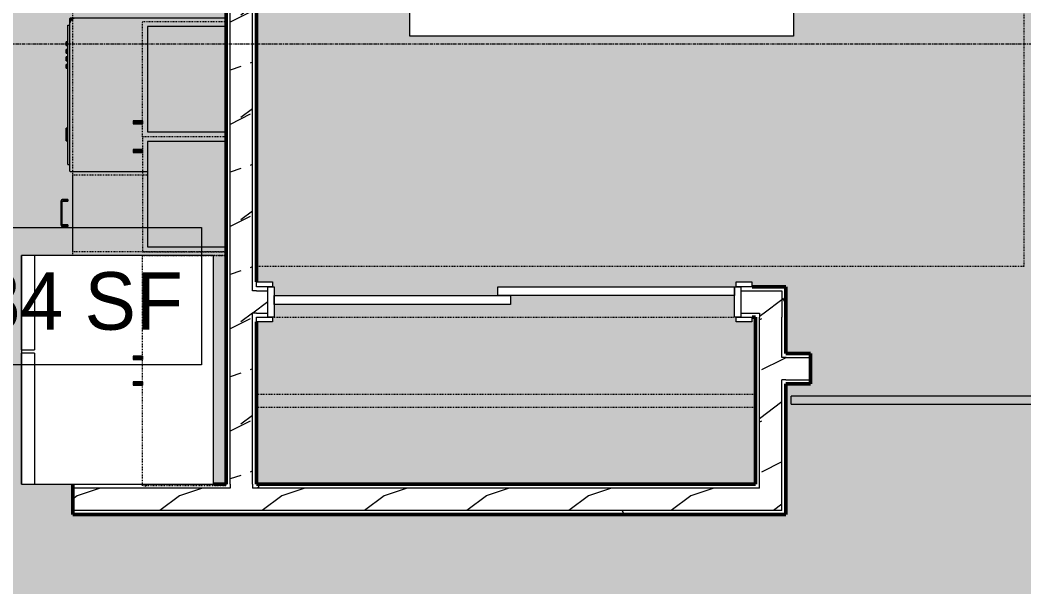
# Model space of a CAD drawing. Header units: inches. Extents: x -4218 to -1814, y 9706 to 12426.
# Drawn here: x -3713.7 to -3556.7, y 10382.3 to 10470.9 of the extents above; entities that cross this region are included whole.
import ezdxf

# ---------------------------------------------------------------- set-up
doc = ezdxf.new("R2010")
doc.units = ezdxf.units.IN
doc.header["$MEASUREMENT"] = 0
doc.linetypes.add('Dash', pattern=[0.25, 0.125, -0.125])
doc.linetypes.add('Grid Line 1_2_', pattern=[0.875, 0.5, -0.125, 0.125, -0.125])
for name, color, linetype, lineweight in [('0-1', 7, 'Continuous', 5), ('0-2', 10, 'Continuous', 13), ('A-AREA-IDEN', 2, 'Continuous', 9), ('A-AREA-PATT-3', 7, 'Continuous', 9), ('A-DOOR-1', 7, 'Continuous', 9), ('A-DOOR-2', 50, 'Continuous', 20), ('A-DOOR-3', 135, 'Continuous', 13), ('A-DOOR-4', 10, 'Continuous', 13), ('A-DOOR-5', 250, 'Continuous', 50), ('A-DOOR-FRAM-1', 50, 'Continuous', 20), ('A-WALL-2', 250, 'Continuous', 50), ('A-WALL-3', 10, 'Continuous', 13), ('A-WALL-PATT-1', 7, 'Continuous', 9), ('A-WALL-PATT-2', 55, 'Continuous', 9), ('I-FURN-1', 7, 'Continuous', 9), ('I-FURN-HDLN-1', 7, 'Dash', 9), ('Q-CASE', 31, 'Continuous', 9), ('Q-CASE-1', 9, 'Continuous', 9), ('Q-CASE-3', 7, 'Continuous', 9), ('Q-CASE-4', 7, 'Dash', 9), ('Q-CASE-HDLN-1', 7, 'Dash', 9), ('Q-CASE-HDLN-2', 31, 'Continuous', 9), ('Q-SPCQ-1', 7, 'Continuous', 9), ('Q-SPCQ-2', 55, 'Continuous', 9), ('S-GRID-1', 1, 'Grid Line 1_2_', 9)]:
    doc.layers.add(name, color=color, linetype=linetype, lineweight=lineweight)
doc.styles.add('Century Gothic', font='ufonts.com_century-gothic.ttf', dxfattribs={"height": 9})
pattern_1 = [(0, (0, 0), (30.72, 7.68), [1.267, -21.773, 1.267, -21.773, -122.88]), (0, (0, 0), (30.72, 7.68), [-46.08, 1.267, -44.813, 1.267, -21.773, -53.76]), (0, (0, 0), (30.72, 7.68), [-115.2, 1.267, -14.093, 1.267, -37.133]), (120, (11.52, 3.84), (-22.011075, 22.7643004), [1.267, -21.773, 1.267, -21.773, -122.88]), (120, (11.52, 3.84), (-22.011075, 22.7643004), [-46.08, 1.267, -44.813, 1.267, -21.773, -53.76]), (120, (11.52, 3.84), (-22.011075, 22.7643004), [-115.2, 1.267, -14.093, 1.267, -37.133]), (240, (15.36, 19.2), (-8.708925, -30.4443004), [1.267, -21.773, 1.267, -21.773, -122.88]), (240, (15.36, 19.2), (-8.708925, -30.4443004), [-46.08, 1.267, -44.813, 1.267, -21.773, -53.76]), (240, (15.36, 19.2), (-8.708925, -30.4443004), [-115.2, 1.267, -14.093, 1.267, -37.133])]
pattern_2 = [(216.87, (6.397, 15.994), (47.9809429, 31.9870857), [7.997, -71.971]), (206.565, (15.994, 11.196), (-15.993714, -15.9941327), [17.881, -17.881]), (198.435, (15.994, 3.199), (-31.9867405, -15.9938803), [10.115, -40.461])]

# ---------------------------------------------------------------- blocks, each defined once
blk = doc.blocks.new('FOLDING_SLIDING CLOSET - 72_ x 80_-1372885-FLOOR PLAN - 2ND FLOOR')
at = {"layer": 'A-DOOR-1'}
for p, q in [((-38.75, 3.25), (-36.25, 3.25)), ((-38.75, 2.5), (-38.75, 3.25)), ((-36.25, 3.25), (-36.25, 2.5)), ((36.25, 3.25), (38.75, 3.25)), ((36.25, 2.5), (36.25, 3.25)), ((38.75, 3.25), (38.75, 2.5)), ((-36.25, 2.5), (-38.75, 2.5)), ((38.75, 2.5), (36.25, 2.5)), ((-38.75, -2.25), (-36.25, -2.25)), ((-38.75, -3), (-38.75, -2.25)), ((-36.25, -3), (-38.75, -3)), ((-36.25, -2.25), (-36.25, -3)), ((36.25, -2.25), (38.75, -2.25)), ((36.25, -3), (36.25, -2.25)), ((38.75, -3), (36.25, -3)), ((38.75, -2.25), (38.75, -3))]:
    blk.add_line(p, q, dxfattribs=at)
at = {"layer": 'A-DOOR-2'}
for p, q in [((-1, 0.5), (36, 0.5)), ((-1, -0.875), (-1, 0.5)), ((36, 0.5), (36, -0.875)), ((-36, -0.875), (1, -0.875)), ((-36, -2.25), (-36, -0.875)), ((36, -0.875), (-1, -0.875)), ((1, -0.875), (1, -2.25)), ((1, -2.25), (-36, -2.25))]:
    blk.add_line(p, q, dxfattribs=at)
at = {"layer": 'A-DOOR-FRAM-1'}
for p, q in [((-37, 2.5), (-36, 2.5)), ((-37, -2.25), (-37, 2.5)), ((-36, 2.5), (-36, -2.25)), ((36, 2.5), (37, 2.5)), ((36, -2.25), (36, 2.5)), ((37, 2.5), (37, -2.25)), ((-36, -2.25), (-37, -2.25)), ((37, -2.25), (36, -2.25))]:
    blk.add_line(p, q, dxfattribs=at)
blk = doc.blocks.new('Interior_barn_door_18732 - Interior_barn_door_18732-2490867-FLOOR PLAN - 2ND FLOOR')
at = {"layer": 'A-DOOR-3'}
for points in [[(-58.5, 5.82), (-58.5, 6), (-60, 6), (-60, 5.67), (-58.5, 5.67)], [(21, 5.55), (21, 5.57), (-60, 5.55), (-60, 4.95), (21, 4.95), (21, 5.49)], [(21, 4.32), (21, 4.95), (-60, 4.95), (-60, 4.32), (17.94, 4.32)], [(-22.23, 5.67), (-22.27, 6), (-23.73, 6), (-23.73, 5.67), (-22.27, 5.67)], [(-26, 4.32), (-52, 4.32), (-52, 4.07), (-26, 4.07)]]:
    blk.add_hatch(color=256, dxfattribs=at).paths.add_polyline_path(points, flags=0)
h = blk.add_hatch(color=256, dxfattribs=at)
h.paths.add_polyline_path([(-21, 4.32), (-26, 4.32), (-26, 4.07), (-21, 4.07)], flags=0)
h.paths.add_polyline_path([(-21, 5.57), (-21, 5.82), (-22.23, 5.82), (-22.27, 5.67), (-23.73, 5.71), (-23.73, 5.82), (-57, 5.82), (-57, 5.57), (-21.94, 5.57)], flags=0)
h.paths.add_polyline_path([(-52, 4.32), (-57, 4.32), (-57, 4.07), (-52, 4.07)], flags=0)
at = {"layer": 'A-DOOR-4'}
for p, q in [((-60, 6), (-58.5, 6)), ((-60, 6), (-60, 5.67)), ((-60, 5.67), (-58.5, 5.67)), ((21, 5.57), (-60, 5.57)), ((-60, 4.95), (-60, 5.57)), ((-60, 4.32), (-60, 4.95)), ((-58.5, 5.67), (-58.5, 6)), ((-23.73, 6), (-22.23, 6)), ((-23.73, 5.67), (-23.73, 6)), ((-23.73, 5.67), (-22.23, 5.67)), ((-22.23, 6), (-22.23, 5.67)), ((21, 5.57), (21, 4.95)), ((21, 4.95), (21, 4.32)), ((-60, 4.32), (21, 4.32)), ((-52, 4.07), (-26, 4.07))]:
    blk.add_line(p, q, dxfattribs=at)
at = {"layer": 'A-DOOR-5'}
for p, q in [((-57, 5.82), (-23.73, 5.82)), ((-57, 5.57), (-57, 5.82)), ((-22.23, 5.82), (-21, 5.82)), ((-21, 5.82), (-21, 5.57)), ((-57, 4.07), (-57, 4.32)), ((-52, 4.07), (-57, 4.07)), ((-52, 4.33), (-52, 4.07)), ((-26, 4.07), (-26, 4.32)), ((-21, 4.07), (-26, 4.07)), ((-21, 4.32), (-21, 4.07))]:
    blk.add_line(p, q, dxfattribs=at)
blk = doc.blocks.new('OD_CW_Closet - OD_CW_Closet-2021435-FLOOR PLAN - 2ND FLOOR')
at = {"layer": 'Q-CASE-HDLN-1'}
for p, q in [((3.49, 2.12), (75.49, 2.12)), ((78.25, 2.12), (78.78, 2.12)), ((78.78, 2.12), (78.78, -24)), ((0.74, -24), (0.74, 1.37)), ((0.74, -9.94), (78.78, -9.94)), ((0.74, -11.94), (78.78, -11.94)), ((78.78, -24), (0.74, -24))]:
    blk.add_line(p, q, dxfattribs=at)
blk = doc.blocks.new('Refrigerator_-_Side-by-Side_6047 - 36_ X 30_-345559-FLOOR PLAN - 2ND FLOOR')
at = {"layer": 'Q-SPCQ-1'}
for p, q in [((17.87, 14.42), (-17.88, 14.42)), ((-17.88, 14.42), (-17.88, -15.58)), ((17.87, -15.58), (17.87, 14.42)), ((-17.88, -13.58), (-3.13, -13.58)), ((-17.88, -13.58), (-17.88, -15.58)), ((-3.13, -15.58), (-3.13, -13.58)), ((-2.63, -13.58), (17.87, -13.58)), ((-2.63, -13.58), (-2.63, -15.58)), ((17.87, -15.58), (17.87, -13.58)), ((-17.88, -15.58), (17.87, -15.58)), ((-3.13, -15.58), (-17.88, -15.58)), ((17.87, -15.58), (-2.63, -15.58))]:
    blk.add_line(p, q, dxfattribs=at)
blk = doc.blocks.new('OD_CW_Countertop - OD_CW_Countertop-2394213-FLOOR PLAN - 2ND FLOOR')
at = {"layer": 'Q-CASE-HDLN-1'}
for p, q in [((0.74, 0), (99.78, 0)), ((0.74, -24), (0.74, -22))]:
    blk.add_line(p, q, dxfattribs=at)
blk = doc.blocks.new('Dishwasher_15404 - 34_ counter-V100-FLOOR PLAN - 2ND FLOOR')
at = {"layer": 'Q-SPCQ-2'}
h = blk.add_hatch(color=256, dxfattribs=at)
h.paths.add_polyline_path([(15.44, 0), (14.69, 0), (14.69, -4.68), (2.44, -4.68), (2.44, 0), (2.38, 0), (2.38, -24), (26.08, -23.96), (26.34, -23.86), (26.56, -23.69), (26.73, -23.46), (26.86, -23.07), (26.87, -22.91), (26.87, -0.15), (26.68, 0), (16.44, 0)], flags=0)
h.paths.add_polyline_path([(16.94, -2.95), (16.94, -3.43), (15.44, -3.43), (15.44, -2.95), (16.44, -2.95)], flags=0)
h.paths.add_polyline_path([(14.69, -6.18), (14.69, -22.68), (2.44, -22.68), (2.44, -6.18), (6.65, -6.18)], flags=0)
h.paths.add_polyline_path([(16.94, -7.43), (16.94, -7.92), (15.44, -7.92), (15.44, -7.43), (16.44, -7.43)], flags=0)
for points in [[(26.87, -1.09), (26.87, -22.91), (27.12, -22.91), (27.12, -1.09)], [(27.12, -4.82), (27.12, -5.81), (27.37, -5.81), (27.37, -4.82)], [(27.12, -5.81), (27.12, -6.79), (27.37, -6.76), (27.37, -5.81)], [(27.12, -16.15), (27.12, -16.74), (27.37, -16.74), (27.37, -16.15)], [(27.12, -17.33), (27.12, -17.92), (27.37, -17.92), (27.37, -17.33)], [(27.12, -18.51), (27.12, -19.1), (27.37, -19.1), (27.37, -18.51)], [(27.12, -19.69), (27.12, -20.28), (27.37, -20.28), (27.37, -19.69)], [(26.87, -22.93), (26.84, -23.21), (26.68, -23.53), (26.56, -23.69), (26.3, -23.87), (26.08, -23.96), (25.8, -24), (26.68, -24), (26.82, -23.94), (26.87, -23.71), (26.87, -23.07)]]:
    blk.add_hatch(color=256, dxfattribs=at).paths.add_polyline_path(points, flags=0)
at = {"layer": 'Q-SPCQ-1'}
for p, q in [((2.44, 0), (2.38, 0)), ((26.68, 0), (14.69, 0)), ((26.87, -22.93), (26.87, -0.2)), ((27.12, -1.09), (26.87, -1.09)), ((27.12, -1.09), (27.12, -22.91)), ((27.37, -4.82), (27.12, -4.82)), ((27.37, -4.82), (27.37, -5.81)), ((27.37, -5.81), (27.37, -6.79)), ((27.12, -6.79), (27.37, -6.79)), ((27.37, -16.15), (27.12, -16.15)), ((27.12, -16.74), (27.37, -16.74)), ((27.37, -16.15), (27.37, -16.74)), ((27.37, -17.33), (27.12, -17.33)), ((27.12, -17.92), (27.37, -17.92)), ((27.37, -18.51), (27.12, -18.51)), ((27.37, -17.33), (27.37, -17.92)), ((27.37, -18.51), (27.37, -19.1)), ((27.12, -19.1), (27.37, -19.1)), ((27.37, -19.69), (27.12, -19.69)), ((27.12, -20.28), (27.37, -20.28)), ((27.37, -19.69), (27.37, -20.28)), ((27.12, -22.91), (26.87, -22.91)), ((26.87, -23.8), (26.87, -22.93)), ((2.38, -24), (25.8, -24)), ((25.8, -24), (26.68, -24))]:
    blk.add_line(p, q, dxfattribs=at)
for centre, radius, start, end in [((26.68, -0.2), 0.197, 360, 90), ((26.68, -0.2), 0.197, 15, 90), ((25.8, -22.93), 1.07, 270, 0), ((26.68, -23.8), 0.197, 270, 0)]:
    blk.add_arc(centre, radius, start, end, dxfattribs=at)
blk = doc.blocks.new('Bed-Standard - Queen 60_ x 79_-V104-FLOOR PLAN - 2ND FLOOR')
at = {"layer": 'I-FURN-1'}
for p, q in [((-19.31, 41.3), (40.69, 41.3)), ((-19.31, -37.48), (-19.31, 41.3)), ((40.69, 41.3), (40.69, -37.48)), ((40.69, -23.7), (-19.31, -17.13)), ((-16.31, -23.7), (37.69, -23.7)), ((-16.31, -35.7), (-16.31, -23.7)), ((37.69, -35.7), (37.69, -23.7)), ((-16.31, -35.7), (37.69, -35.7))]:
    blk.add_line(p, q, dxfattribs=at)
at = {"layer": 'I-FURN-HDLN-1'}
for p, q in [((-55.31, 77.3), (64.69, 77.3)), ((-55.31, -37.48), (-55.31, 77.3))]:
    blk.add_line(p, q, dxfattribs=at)
blk = doc.blocks.new('Drawer_Base_Cabinet_3_drawer_12205 - 12_-V108-FLOOR PLAN - 2ND FLOOR')
at = {"layer": 'Q-CASE'}
for points in [[(-1.14, -24.75), (-1.38, -24.75), (-1.35, -25.5), (-1.14, -25.5)], [(2.86, -25.17), (2.83, -24.75), (2.62, -24.75), (2.65, -25.5), (2.86, -25.5)], [(-1.01, -25.78), (-1.05, -25.69), (-1.32, -25.5), (-1.26, -25.77), (-1.01, -25.81)], [(2.49, -25.63), (2.49, -25.63), (-1.01, -25.66), (-1.01, -25.88), (2.49, -25.84), (2.49, -25.64)], [(2.8, -25.5), (2.71, -25.5), (2.49, -25.81), (2.76, -25.75), (2.78, -25.64)]]:
    blk.add_hatch(color=256, dxfattribs=at).paths.add_polyline_path(points, flags=0)
at = {"layer": 'Q-CASE-HDLN-1'}
for p, q in [((-5.26, -0.06), (-5.26, 0)), ((6.74, -24), (6.74, 0)), ((-5.26, -24), (-5.26, -12.31)), ((6.74, -24), (-5.26, -24))]:
    blk.add_line(p, q, dxfattribs=at)
at = {"layer": 'Q-CASE-HDLN-2'}
for p, q in [((-1.39, -24.75), (-1.39, -25.5)), ((-1.39, -24.75), (-1.38, -24.75)), ((-1.38, -24.75), (-1.39, -24.75)), ((-1.39, -24.75), (-1.39, -25.5)), ((-1.39, -24.75), (-1.38, -24.75)), ((-1.38, -24.75), (-1.39, -24.75)), ((-1.39, -24.75), (-1.39, -25.5)), ((-1.39, -24.75), (-1.14, -24.75)), ((-1.38, -24.75), (-1.39, -24.75)), ((-1.14, -25.5), (-1.14, -24.75)), ((-1.14, -24.75), (-1.14, -24.75)), ((-1.14, -24.75), (-1.14, -24.75)), ((-1.14, -25.5), (-1.14, -24.75)), ((-1.14, -24.75), (-1.14, -24.75)), ((-1.14, -24.75), (-1.14, -24.75)), ((-1.14, -25.5), (-1.14, -24.75)), ((-1.14, -24.75), (-1.14, -24.75)), ((2.61, -24.75), (2.61, -25.5)), ((2.62, -24.75), (2.61, -24.75)), ((2.61, -24.75), (2.62, -24.75)), ((2.61, -24.75), (2.61, -25.5)), ((2.62, -24.75), (2.61, -24.75)), ((2.61, -24.75), (2.62, -24.75)), ((2.61, -24.75), (2.61, -25.5)), ((2.62, -24.75), (2.61, -24.75)), ((2.61, -24.75), (2.86, -24.75)), ((2.86, -25.5), (2.86, -24.75)), ((2.86, -24.75), (2.86, -24.75)), ((2.86, -24.75), (2.86, -24.75)), ((2.86, -25.5), (2.86, -24.75)), ((2.86, -24.75), (2.86, -24.75)), ((2.86, -24.75), (2.86, -24.75)), ((2.86, -25.5), (2.86, -24.75)), ((2.86, -24.75), (2.86, -24.75)), ((2.49, -25.63), (-1.01, -25.63)), ((-1.01, -25.88), (2.49, -25.88))]:
    blk.add_line(p, q, dxfattribs=at)
at = {"layer": 'Q-CASE-HDLN-2', "flags": 128}
for points in [[(-1.39, -25.5), (-1.39, -25.51), (-1.39, -25.53), (-1.38, -25.54), (-1.38, -25.56), (-1.38, -25.57), (-1.38, -25.59), (-1.37, -25.6), (-1.37, -25.62), (-1.36, -25.63), (-1.36, -25.65), (-1.35, -25.66), (-1.34, -25.67), (-1.34, -25.69), (-1.33, -25.7), (-1.32, -25.71), (-1.31, -25.72), (-1.3, -25.74), (-1.29, -25.75), (-1.28, -25.76)], [(-1.39, -25.5), (-1.39, -25.51), (-1.39, -25.53), (-1.38, -25.54), (-1.38, -25.56), (-1.38, -25.57), (-1.38, -25.59), (-1.37, -25.6), (-1.37, -25.62), (-1.36, -25.63), (-1.36, -25.65), (-1.35, -25.66), (-1.34, -25.67), (-1.34, -25.69), (-1.33, -25.7), (-1.32, -25.71), (-1.31, -25.72), (-1.3, -25.74), (-1.29, -25.75), (-1.28, -25.76)], [(-1.39, -25.5), (-1.39, -25.51), (-1.39, -25.53), (-1.38, -25.54), (-1.38, -25.56), (-1.38, -25.57), (-1.38, -25.59), (-1.37, -25.6), (-1.37, -25.62), (-1.36, -25.63), (-1.36, -25.65), (-1.35, -25.66), (-1.34, -25.67), (-1.34, -25.69), (-1.33, -25.7), (-1.32, -25.71), (-1.31, -25.72), (-1.3, -25.74), (-1.29, -25.75), (-1.28, -25.76), (-1.27, -25.77), (-1.26, -25.78), (-1.25, -25.79), (-1.24, -25.8), (-1.23, -25.81), (-1.21, -25.82), (-1.2, -25.82), (-1.19, -25.83), (-1.18, -25.84), (-1.16, -25.84), (-1.15, -25.85), (-1.13, -25.85), (-1.12, -25.86), (-1.11, -25.86), (-1.09, -25.87), (-1.08, -25.87), (-1.06, -25.87), (-1.05, -25.87), (-1.03, -25.87), (-1.02, -25.88), (-1.01, -25.88)], [(-1.26, -25.78), (-1.25, -25.79), (-1.24, -25.8), (-1.23, -25.81), (-1.21, -25.82), (-1.2, -25.82), (-1.19, -25.83), (-1.18, -25.84), (-1.16, -25.84), (-1.15, -25.85), (-1.13, -25.85), (-1.12, -25.86), (-1.11, -25.86), (-1.09, -25.87), (-1.08, -25.87), (-1.06, -25.87), (-1.05, -25.87), (-1.03, -25.87), (-1.02, -25.88), (-1.01, -25.88)], [(-1.26, -25.78), (-1.25, -25.79), (-1.24, -25.8), (-1.23, -25.81), (-1.21, -25.82), (-1.2, -25.82), (-1.19, -25.83), (-1.18, -25.84), (-1.16, -25.84), (-1.15, -25.85), (-1.13, -25.85), (-1.12, -25.86), (-1.11, -25.86), (-1.09, -25.87), (-1.08, -25.87), (-1.06, -25.87), (-1.05, -25.87), (-1.03, -25.87), (-1.02, -25.88), (-1.01, -25.88)], [(-1.01, -25.63), (-1.02, -25.63), (-1.02, -25.62), (-1.03, -25.62), (-1.03, -25.62), (-1.04, -25.62), (-1.04, -25.62), (-1.05, -25.62), (-1.05, -25.62), (-1.06, -25.62), (-1.06, -25.62), (-1.07, -25.61), (-1.07, -25.61), (-1.07, -25.61), (-1.08, -25.61), (-1.08, -25.6), (-1.09, -25.6), (-1.09, -25.6), (-1.09, -25.59), (-1.1, -25.59), (-1.1, -25.59), (-1.11, -25.58), (-1.11, -25.58), (-1.11, -25.58), (-1.11, -25.57), (-1.12, -25.57), (-1.12, -25.56), (-1.12, -25.56), (-1.12, -25.55), (-1.13, -25.55), (-1.13, -25.55), (-1.13, -25.54), (-1.13, -25.54), (-1.13, -25.53), (-1.13, -25.53), (-1.14, -25.52), (-1.14, -25.52), (-1.14, -25.51), (-1.14, -25.51), (-1.14, -25.5), (-1.14, -25.5)], [(-1.01, -25.63), (-1.02, -25.63), (-1.02, -25.62), (-1.03, -25.62), (-1.03, -25.62), (-1.04, -25.62), (-1.04, -25.62), (-1.05, -25.62), (-1.05, -25.62), (-1.06, -25.62), (-1.06, -25.62), (-1.07, -25.61), (-1.07, -25.61), (-1.07, -25.61), (-1.08, -25.61), (-1.08, -25.6), (-1.09, -25.6), (-1.09, -25.6), (-1.09, -25.59), (-1.1, -25.59), (-1.1, -25.59), (-1.11, -25.58), (-1.11, -25.58), (-1.11, -25.58), (-1.11, -25.57), (-1.12, -25.57), (-1.12, -25.56), (-1.12, -25.56), (-1.12, -25.55), (-1.13, -25.55), (-1.13, -25.55), (-1.13, -25.54), (-1.13, -25.54), (-1.13, -25.53), (-1.13, -25.53), (-1.14, -25.52), (-1.14, -25.52), (-1.14, -25.51), (-1.14, -25.51), (-1.14, -25.5), (-1.14, -25.5)], [(-1.01, -25.63), (-1.02, -25.63), (-1.02, -25.62), (-1.03, -25.62), (-1.03, -25.62), (-1.04, -25.62), (-1.04, -25.62), (-1.05, -25.62), (-1.05, -25.62), (-1.06, -25.62), (-1.06, -25.62), (-1.07, -25.61), (-1.07, -25.61), (-1.07, -25.61), (-1.08, -25.61), (-1.08, -25.6), (-1.09, -25.6), (-1.09, -25.6), (-1.09, -25.59), (-1.1, -25.59), (-1.1, -25.59), (-1.11, -25.58), (-1.11, -25.58), (-1.11, -25.58), (-1.11, -25.57), (-1.12, -25.57), (-1.12, -25.56), (-1.12, -25.56), (-1.12, -25.55), (-1.13, -25.55), (-1.13, -25.55), (-1.13, -25.54), (-1.13, -25.54), (-1.13, -25.53), (-1.13, -25.53), (-1.14, -25.52), (-1.14, -25.52), (-1.14, -25.51), (-1.14, -25.51), (-1.14, -25.5), (-1.14, -25.5)], [(2.61, -25.5), (2.61, -25.5), (2.61, -25.51), (2.61, -25.51), (2.61, -25.52), (2.61, -25.52), (2.61, -25.53), (2.61, -25.53), (2.61, -25.54), (2.6, -25.54), (2.6, -25.55), (2.6, -25.55), (2.6, -25.56), (2.6, -25.56), (2.59, -25.57), (2.59, -25.57), (2.59, -25.57), (2.58, -25.58), (2.58, -25.58), (2.58, -25.59), (2.57, -25.59), (2.57, -25.59), (2.57, -25.6), (2.56, -25.6), (2.56, -25.6), (2.56, -25.61), (2.55, -25.61), (2.55, -25.61), (2.54, -25.61), (2.54, -25.61), (2.53, -25.62), (2.53, -25.62), (2.52, -25.62), (2.52, -25.62), (2.51, -25.62), (2.51, -25.62), (2.5, -25.62), (2.5, -25.62), (2.49, -25.63), (2.49, -25.63)], [(2.61, -25.5), (2.61, -25.5), (2.61, -25.51), (2.61, -25.51), (2.61, -25.52), (2.61, -25.52), (2.61, -25.53), (2.61, -25.53), (2.61, -25.54), (2.6, -25.54), (2.6, -25.55), (2.6, -25.55), (2.6, -25.56), (2.6, -25.56), (2.59, -25.57), (2.59, -25.57), (2.59, -25.57), (2.58, -25.58), (2.58, -25.58), (2.58, -25.59), (2.57, -25.59), (2.57, -25.59), (2.57, -25.6), (2.56, -25.6), (2.56, -25.6), (2.56, -25.61), (2.55, -25.61), (2.55, -25.61), (2.54, -25.61), (2.54, -25.61), (2.53, -25.62), (2.53, -25.62), (2.52, -25.62), (2.52, -25.62), (2.51, -25.62), (2.51, -25.62), (2.5, -25.62), (2.5, -25.62), (2.49, -25.63), (2.49, -25.63)], [(2.49, -25.88), (2.5, -25.87), (2.52, -25.87), (2.53, -25.87), (2.55, -25.87), (2.56, -25.87), (2.58, -25.86), (2.59, -25.86), (2.61, -25.86), (2.62, -25.85), (2.63, -25.85), (2.65, -25.84), (2.66, -25.83), (2.67, -25.83), (2.69, -25.82), (2.7, -25.81), (2.71, -25.8), (2.72, -25.79), (2.73, -25.78), (2.75, -25.77), (2.76, -25.76), (2.77, -25.75), (2.78, -25.74), (2.79, -25.73), (2.79, -25.72), (2.8, -25.7), (2.81, -25.69), (2.82, -25.68), (2.83, -25.66), (2.83, -25.65), (2.84, -25.64), (2.84, -25.62), (2.85, -25.61), (2.85, -25.59), (2.85, -25.58), (2.86, -25.56), (2.86, -25.55), (2.86, -25.53), (2.86, -25.52), (2.86, -25.5), (2.86, -25.5)], [(2.61, -25.5), (2.61, -25.5), (2.61, -25.51), (2.61, -25.51), (2.61, -25.52), (2.61, -25.52), (2.61, -25.53), (2.61, -25.53), (2.61, -25.54), (2.6, -25.54), (2.6, -25.55), (2.6, -25.55), (2.6, -25.56), (2.6, -25.56), (2.59, -25.57), (2.59, -25.57), (2.59, -25.57), (2.58, -25.58), (2.58, -25.58), (2.58, -25.59), (2.57, -25.59), (2.57, -25.59), (2.57, -25.6), (2.56, -25.6), (2.56, -25.6), (2.56, -25.61), (2.55, -25.61), (2.55, -25.61), (2.54, -25.61), (2.54, -25.61), (2.53, -25.62), (2.53, -25.62), (2.52, -25.62), (2.52, -25.62), (2.51, -25.62), (2.51, -25.62), (2.5, -25.62), (2.5, -25.62), (2.49, -25.63), (2.49, -25.63), (2.49, -25.63)], [(2.49, -25.88), (2.5, -25.87), (2.52, -25.87), (2.53, -25.87), (2.55, -25.87), (2.56, -25.87), (2.58, -25.86), (2.59, -25.86), (2.61, -25.86), (2.62, -25.85), (2.63, -25.85), (2.65, -25.84), (2.66, -25.83), (2.67, -25.83), (2.69, -25.82), (2.7, -25.81), (2.71, -25.8), (2.72, -25.79), (2.73, -25.78), (2.75, -25.77)], [(2.49, -25.88), (2.5, -25.87), (2.52, -25.87), (2.53, -25.87), (2.55, -25.87), (2.56, -25.87), (2.58, -25.86), (2.59, -25.86), (2.61, -25.86), (2.62, -25.85), (2.63, -25.85), (2.65, -25.84), (2.66, -25.83), (2.67, -25.83), (2.69, -25.82), (2.7, -25.81), (2.71, -25.8), (2.72, -25.79), (2.73, -25.78), (2.75, -25.77)], [(2.77, -25.75), (2.78, -25.74), (2.79, -25.73), (2.79, -25.72), (2.8, -25.7), (2.81, -25.69), (2.82, -25.68), (2.83, -25.66), (2.83, -25.65), (2.84, -25.64), (2.84, -25.62), (2.85, -25.61), (2.85, -25.59), (2.85, -25.58), (2.86, -25.56), (2.86, -25.55), (2.86, -25.53), (2.86, -25.52), (2.86, -25.5), (2.86, -25.5)], [(2.77, -25.75), (2.78, -25.74), (2.79, -25.73), (2.79, -25.72), (2.8, -25.7), (2.81, -25.69), (2.82, -25.68), (2.83, -25.66), (2.83, -25.65), (2.84, -25.64), (2.84, -25.62), (2.85, -25.61), (2.85, -25.59), (2.85, -25.58), (2.86, -25.56), (2.86, -25.55), (2.86, -25.53), (2.86, -25.52), (2.86, -25.5), (2.86, -25.5)]]:
    blk.add_lwpolyline(points, dxfattribs=at)
blk = doc.blocks.new('300 Series Wall Hung Cabinet_301 - 18_-2356589-FLOOR PLAN - 2ND FLOOR')
at = {"layer": 'Q-CASE-1'}
for points in [[(8.25, -12.44), (8.25, -0.19), (-8.25, -0.19), (-8.25, -12.44), (5.25, -12.44)], [(-6.51, -13.19), (-7, -13.19), (-7, -14.69), (-6.51, -14.69)]]:
    blk.add_hatch(color=256, dxfattribs=at).paths.add_polyline_path(points, flags=0)
at = {"layer": 'Q-CASE-3'}
for p, q in [((8.25, -0.19), (-8.25, -0.19)), ((-8.25, -0.19), (-8.25, -12.44)), ((8.25, -12.44), (8.25, -0.19)), ((-8.25, -12.44), (8.25, -12.44)), ((-7, -13.19), (-6.51, -13.19)), ((-7, -13.19), (-7, -14.69)), ((-6.51, -14.69), (-6.51, -13.19)), ((-7, -14.69), (-6.51, -14.69))]:
    blk.add_line(p, q, dxfattribs=at)
at = {"layer": 'Q-CASE-4'}
for p, q in [((9, -0.19), (-9, -0.19)), ((-9, -0.19), (-9, -13.19)), ((9, -13.19), (9, -0.19)), ((-9, -13.19), (9, -13.19))]:
    blk.add_line(p, q, dxfattribs=at)
blk = doc.blocks.new('300 Series Wall Hung Cabinet_301 - 18_-2356570-FLOOR PLAN - 2ND FLOOR')
at = {"layer": 'Q-CASE-1'}
for points in [[(-7, 13.19), (-6.51, 13.19), (-6.51, 14.69), (-7, 14.69)], [(-8.25, 12.44), (-8.25, 0.19), (8.25, 0.19), (8.25, 12.44), (-4.25, 12.44)]]:
    blk.add_hatch(color=256, dxfattribs=at).paths.add_polyline_path(points, flags=0)
at = {"layer": 'Q-CASE-3'}
for p, q in [((-6.51, 14.69), (-7, 14.69)), ((-7, 14.69), (-7, 13.19)), ((-6.51, 13.19), (-6.51, 14.69)), ((-6.51, 13.19), (-7, 13.19)), ((8.25, 12.44), (-8.25, 12.44)), ((-8.25, 12.44), (-8.25, 0.19)), ((8.25, 0.19), (8.25, 12.44)), ((-8.25, 0.19), (8.25, 0.19))]:
    blk.add_line(p, q, dxfattribs=at)
at = {"layer": 'Q-CASE-4'}
for p, q in [((-9, 0.19), (-9, 13.19)), ((-9, 13.19), (9, 13.19)), ((9, 13.19), (9, 0.19)), ((9, 0.19), (-9, 0.19))]:
    blk.add_line(p, q, dxfattribs=at)
blk = doc.blocks.new('300 Series Wall Hung Cabinet_302 - 18_ x 36_-2359323-FLOOR PLAN - 2ND FLOOR')
at = {"layer": 'Q-CASE-1'}
for points in [[(-1.76, 13.19), (-1.76, 14.69), (-2.25, 14.69), (-2.25, 13.19)], [(2.24, 13.19), (2.24, 14.69), (1.75, 14.69), (1.75, 13.19)]]:
    blk.add_hatch(color=256, dxfattribs=at).paths.add_polyline_path(points, flags=0)
at = {"layer": 'Q-CASE-3'}
for p, q in [((-1.76, 14.69), (-2.25, 14.69)), ((-2.25, 14.69), (-2.25, 13.19)), ((-1.76, 13.19), (-1.76, 14.69)), ((2.24, 14.69), (1.75, 14.69)), ((1.75, 14.69), (1.75, 13.19)), ((2.24, 13.19), (2.24, 14.69)), ((-1.76, 13.19), (-2.25, 13.19)), ((2.24, 13.19), (1.75, 13.19))]:
    blk.add_line(p, q, dxfattribs=at)
at = {"layer": 'Q-CASE-4'}
for p, q in [((-18, 0.19), (-18, 13.19)), ((-18, 13.19), (18, 13.19)), ((18, 13.19), (18, 0.19)), ((18, 0.19), (-18, 0.19))]:
    blk.add_line(p, q, dxfattribs=at)
blk = doc.blocks.new('CTR - 1st Phase - Unit Layouts_rvt-1-FLOOR PLAN - 2ND FLOOR')
at = {"layer": 'A-WALL-PATT-1'}
h = blk.add_hatch(dxfattribs=at)
h.set_pattern_fill('FP_1', color=256, style=0, pattern_type=2)
h.set_pattern_definition(pattern_1)
h.paths.add_polyline_path([(-3680.87, 10398.34), (-3680.87, 10547.19), (-3681.49, 10547.19), (-3681.49, 10398.34)], flags=0)
h = blk.add_hatch(dxfattribs=at)
h.set_pattern_fill('FP_1', color=256, style=0, pattern_type=2)
h.set_pattern_definition(pattern_1)
h.paths.add_polyline_path([(-3676.74, 10398.34), (-3676.74, 10425.09), (-3677.37, 10425.09), (-3677.37, 10398.34)], flags=0)
h.paths.add_polyline_path([(-3676.74, 10428.59), (-3676.74, 10547.19), (-3677.37, 10547.19), (-3677.37, 10428.59), (-3676.91, 10428.59)], flags=0)
h = blk.add_hatch(dxfattribs=at)
h.set_pattern_fill('FP_1', color=256, style=0, pattern_type=2)
h.set_pattern_definition(pattern_1)
h.paths.add_polyline_path([(-3593.94, 10393.59), (-3593.94, 10414.66), (-3594.57, 10414.66), (-3594.57, 10393.59)], flags=0)
h.paths.add_polyline_path([(-3594.57, 10418.16), (-3593.94, 10418.16), (-3593.94, 10428.59), (-3594.57, 10428.59), (-3594.57, 10420.05)], flags=0)
h = blk.add_hatch(dxfattribs=at)
h.set_pattern_fill('FP_1', color=256, style=0, pattern_type=2)
h.set_pattern_definition(pattern_1)
h.paths.add_polyline_path([(-3503.67, 10414.04), (-3503.67, 10414.66), (-3554.1, 10414.66), (-3554.1, 10414.04), (-3504.67, 10414.04)], flags=0)
h.paths.add_polyline_path([(-3593.1, 10414.04), (-3590.1, 10414.04), (-3590.1, 10414.66), (-3593.94, 10414.66), (-3593.94, 10414.04)], flags=0)
h = blk.add_hatch(dxfattribs=at)
h.set_pattern_fill('FP_1', color=256, style=0, pattern_type=2)
h.set_pattern_definition(pattern_1)
h.paths.add_polyline_path([(-3598.69, 10397.71), (-3598.69, 10398.34), (-3677.37, 10398.34), (-3677.37, 10397.71), (-3599.23, 10397.71)], flags=0)
h.paths.add_polyline_path([(-3705.49, 10397.71), (-3680.87, 10397.71), (-3680.87, 10398.34), (-3705.49, 10398.34)], flags=0)
h = blk.add_hatch(dxfattribs=at)
h.set_pattern_fill('FP_1', color=256, style=0, pattern_type=2)
h.set_pattern_definition(pattern_1)
h.paths.add_polyline_path([(-3594.57, 10393.59), (-3594.57, 10394.21), (-3705.49, 10394.21), (-3705.49, 10393.59), (-3594.59, 10393.59)], flags=0)
at = {"layer": 'A-WALL-PATT-2'}
h = blk.add_hatch(dxfattribs=at)
h.set_pattern_fill('FP_2', color=256, style=0, pattern_type=2)
h.set_pattern_definition(pattern_2)
h.paths.add_polyline_path([(-3677.37, 10397.71), (-3677.37, 10548.04), (-3680.87, 10548.04), (-3680.87, 10397.71), (-3677.38, 10397.71)], flags=0)
h = blk.add_hatch(dxfattribs=at)
h.set_pattern_fill('FP_2', color=256, style=0, pattern_type=2)
h.set_pattern_definition(pattern_2)
h.paths.add_polyline_path([(-3599.23, 10425.09), (-3594.57, 10425.09), (-3594.57, 10428.59), (-3600.99, 10428.59), (-3600.99, 10425.09)], flags=0)
h.paths.add_polyline_path([(-3674.99, 10425.09), (-3674.99, 10428.59), (-3677.37, 10428.59), (-3677.37, 10425.09), (-3676.73, 10425.09)], flags=0)
h = blk.add_hatch(dxfattribs=at)
h.set_pattern_fill('FP_2', color=256, style=0, pattern_type=2)
h.set_pattern_definition(pattern_2)
h.paths.add_polyline_path([(-3594.57, 10394.21), (-3594.57, 10425.09), (-3598.07, 10425.09), (-3598.07, 10394.21)], flags=0)
h = blk.add_hatch(dxfattribs=at)
h.set_pattern_fill('FP_2', color=256, style=0, pattern_type=2)
h.set_pattern_definition(pattern_2)
h.paths.add_polyline_path([(-3503.67, 10414.66), (-3503.67, 10418.16), (-3554.1, 10418.16), (-3554.1, 10414.66), (-3506.37, 10414.66)], flags=0)
h.paths.add_polyline_path([(-3594.57, 10414.66), (-3590.1, 10414.66), (-3590.1, 10418.16), (-3594.57, 10418.16), (-3594.57, 10418.06)], flags=0)
h = blk.add_hatch(dxfattribs=at)
h.set_pattern_fill('FP_2', color=256, style=0, pattern_type=2)
h.set_pattern_definition(pattern_2)
h.paths.add_polyline_path([(-3599.23, 10394.21), (-3598.07, 10394.21), (-3598.07, 10397.71), (-3705.49, 10397.71), (-3705.49, 10394.21), (-3636.4, 10394.21)], flags=0)
at = {"layer": 'A-WALL-2'}
for p, q in [((-3681.49, 10548.04), (-3681.49, 10398.34)), ((-3676.74, 10429.96), (-3676.74, 10548.04)), ((-3593.94, 10429.21), (-3599.23, 10429.21)), ((-3593.94, 10428.59), (-3593.94, 10429.21)), ((-3593.94, 10424.46), (-3593.94, 10428.59)), ((-3599.23, 10424.46), (-3598.69, 10424.46)), ((-3598.69, 10424.46), (-3598.69, 10398.34)), ((-3593.94, 10418.79), (-3593.94, 10424.46)), ((-3676.74, 10398.34), (-3676.74, 10423.71)), ((-3590.1, 10418.79), (-3593.94, 10418.79)), ((-3590.1, 10414.04), (-3590.1, 10418.79)), ((-3593.94, 10414.04), (-3590.1, 10414.04)), ((-3593.94, 10393.59), (-3593.94, 10414.04)), ((-3705.49, 10398.34), (-3705.49, 10393.59)), ((-3681.49, 10398.34), (-3683.49, 10398.34)), ((-3598.69, 10398.34), (-3676.74, 10398.34)), ((-3705.49, 10393.59), (-3598.69, 10393.59)), ((-3598.69, 10393.59), (-3594.57, 10393.59)), ((-3594.57, 10393.59), (-3593.94, 10393.59))]:
    blk.add_line(p, q, dxfattribs=at)
at = {"layer": 'A-WALL-3'}
for p, q in [((-3680.87, 10398.34), (-3680.87, 10548.04)), ((-3677.37, 10428.59), (-3677.37, 10548.04)), ((-3676.74, 10428.59), (-3677.37, 10428.59)), ((-3676.74, 10428.59), (-3674.99, 10428.59)), ((-3600.99, 10428.59), (-3594.57, 10428.59)), ((-3594.57, 10428.59), (-3594.57, 10425.09)), ((-3676.74, 10425.09), (-3677.37, 10425.09)), ((-3677.37, 10398.34), (-3677.37, 10425.09)), ((-3676.74, 10425.09), (-3674.99, 10425.09)), ((-3600.99, 10425.09), (-3598.07, 10425.09)), ((-3598.07, 10425.09), (-3598.07, 10424.46)), ((-3598.07, 10397.71), (-3598.07, 10424.46)), ((-3594.57, 10425.09), (-3594.57, 10424.46)), ((-3594.57, 10418.16), (-3594.57, 10424.46)), ((-3593.94, 10418.16), (-3594.57, 10418.16)), ((-3593.94, 10418.16), (-3590.1, 10418.16)), ((-3593.94, 10414.66), (-3594.57, 10414.66)), ((-3594.57, 10394.21), (-3594.57, 10414.66)), ((-3593.94, 10414.66), (-3590.1, 10414.66)), ((-3680.87, 10397.71), (-3705.49, 10397.71)), ((-3680.87, 10398.34), (-3680.87, 10397.71)), ((-3677.37, 10398.34), (-3677.37, 10397.71)), ((-3598.69, 10397.71), (-3677.37, 10397.71)), ((-3598.07, 10397.71), (-3598.69, 10397.71)), ((-3598.69, 10394.21), (-3705.49, 10394.21)), ((-3598.07, 10394.21), (-3598.69, 10394.21)), ((-3594.57, 10394.21), (-3598.07, 10394.21))]:
    blk.add_line(p, q, dxfattribs=at)
at = {"layer": '0-2'}
for name, p, rotation in [('Bed-Standard - Queen 60_ x 79_-V104-FLOOR PLAN - 2ND FLOOR', (-3612.05, 10509.71), 180), ('OD_CW_Countertop - OD_CW_Countertop-2394213-FLOOR PLAN - 2ND FLOOR', (-3705.49, 10433.35), 89.99999999998896), ('Dishwasher_15404 - 34_ counter-V100-FLOOR PLAN - 2ND FLOOR', (-3679.12, 10447.25), 180), ('300 Series Wall Hung Cabinet_301 - 18_-2356570-FLOOR PLAN - 2ND FLOOR', (-3681.37, 10461.69), 90), ('300 Series Wall Hung Cabinet_301 - 18_-2356589-FLOOR PLAN - 2ND FLOOR', (-3681.37, 10443.69), 270), ('Drawer_Base_Cabinet_3_drawer_12205 - 12_-V108-FLOOR PLAN - 2ND FLOOR', (-3681.49, 10441.49), 269.9999999999887), ('Refrigerator_-_Side-by-Side_6047 - 36_ X 30_-345559-FLOOR PLAN - 2ND FLOOR', (-3697.91, 10416.21), 269.9999999999871), ('300 Series Wall Hung Cabinet_302 - 18_ x 36_-2359323-FLOOR PLAN - 2ND FLOOR', (-3681.37, 10416.09), 90), ('FOLDING_SLIDING CLOSET - 72_ x 80_-1372885-FLOOR PLAN - 2ND FLOOR', (-3637.99, 10426.96), 180), ('Interior_barn_door_18732 - Interior_barn_door_18732-2490867-FLOOR PLAN - 2ND FLOOR', (-3572.1, 10416.41), 180)]:
    blk.add_blockref(name, p, dxfattribs=dict(at, rotation=rotation))
blk.add_blockref('OD_CW_Closet - OD_CW_Closet-2021435-FLOOR PLAN - 2ND FLOOR', (-3677.48, 10422.34), dxfattribs=at)
blk = doc.blocks.new('CTR - 1st Phase - Shell_rvt-1-FLOOR PLAN - 2ND FLOOR')
at = {"layer": 'S-GRID-1'}
blk.add_line((-1814.21, 10467.19), (-4168.71, 10467.19), dxfattribs=at)

msp = doc.modelspace()

# ---------------------------------------------------------------- hatches: boundary and pattern name
at = {"layer": 'A-AREA-PATT-3'}
h = msp.add_hatch(color=256, dxfattribs=at)
h.paths.add_polyline_path([(-3505.92374, 10356.0894), (-3541.92374, 10356.0894), (-3541.92374, 10357.8394), (-3505.92374, 10357.8394), (-3505.92374, 10356.7144)], flags=0)
h.paths.add_polyline_path([(-3829.53624, 10352.5894), (-3824.34725, 10352.5894), (-3824.34725, 10358.56195), (-3819.59725, 10358.56195), (-3819.59725, 10352.5894), (-3813.10752, 10352.5894), (-3813.10752, 10367.7144), (-3795.10752, 10367.7144), (-3795.10752, 10363.7144), (-3759.10752, 10363.7144), (-3759.10752, 10367.7144), (-3741.10752, 10367.7144), (-3741.10752, 10352.5894), (-3505.92374, 10352.5894), (-3505.92374, 10356.0894), (-3503.98624, 10356.0894), (-3503.98624, 10356.7144), (-3501.92374, 10356.7144), (-3501.92374, 10391.4644), (-3503.98624, 10391.4644), (-3503.98624, 10392.0894), (-3505.92374, 10392.0894), (-3505.93842, 10414.0394), (-3554.09874, 10414.0394), (-3554.09874, 10418.7894), (-3551.98463, 10418.7894), (-3551.98463, 10423.37044), (-3547.23463, 10423.37044), (-3547.23463, 10418.7894), (-3487.92374, 10418.7894), (-3487.92374, 10436.7661), (-3488.09874, 10436.63181), (-3488.70169, 10436.38206), (-3489.34874, 10436.29688), (-3500.8507, 10436.29688), (-3501.71021, 10436.41003), (-3502.51114, 10436.74179), (-3503.19891, 10437.26954), (-3503.72666, 10437.95731), (-3504.0635, 10438.79688), (-3504.17157, 10439.61775), (-3504.17157, 10452.48192), (-3504.01332, 10453.48192), (-3503.70266, 10454.23192), (-3503.14645, 10454.95679), (-3502.42157, 10455.513), (-3501.57744, 10455.86266), (-3500.67157, 10455.98192), (-3489.34874, 10455.98192), (-3488.70169, 10455.89673), (-3488.09874, 10455.64698), (-3487.92374, 10455.5127), (-3487.92374, 10479.74208), (-3491.69996, 10479.74208), (-3492.66438, 10479.86905), (-3493.56307, 10480.2413), (-3494.33479, 10480.83347), (-3494.92696, 10481.60519), (-3495.29921, 10482.50389), (-3495.42618, 10483.4683), (-3495.42618, 10484.85664), (-3498.44996, 10484.50892), (-3499.44996, 10483.31717), (-3500.44996, 10482.75041), (-3501.44996, 10482.48246), (-3502.45376, 10482.30546), (-3503.44996, 10482.2183), (-3505.44235, 10482.39262), (-3507.44996, 10482.93055), (-3509.44996, 10483.65849), (-3511.44996, 10484.59111), (-3513.44996, 10485.97854), (-3514.44996, 10486.97854), (-3514.94996, 10487.84457), (-3515.44996, 10489.2183), (-3515.44996, 10490.2183), (-3514.94996, 10491.59204), (-3514.44996, 10492.45807), (-3513.44996, 10493.45807), (-3511.44996, 10494.8455), (-3509.44996, 10495.77811), (-3507.44996, 10496.50606), (-3505.44235, 10497.04399), (-3503.44996, 10497.2183), (-3501.95948, 10497.04399), (-3501.44996, 10496.95415), (-3500.44996, 10496.6862), (-3499.44996, 10496.11944), (-3498.44996, 10494.92768), (-3495.42618, 10494.57997), (-3495.42618, 10495.9683), (-3495.29921, 10496.93272), (-3494.92696, 10497.83141), (-3494.33479, 10498.60314), (-3493.56307, 10499.19531), (-3492.66438, 10499.56756), (-3491.69996, 10499.69453), (-3487.92374, 10499.69453), (-3487.92374, 10507.99147), (-3509.48463, 10507.99147), (-3509.48463, 10507.74147), (-3510.7186, 10507.74147), (-3510.7186, 10507.5644), (-3512.2186, 10507.5644), (-3512.2186, 10507.74147), (-3527.48463, 10507.74147), (-3527.48463, 10507.99147), (-3530.48463, 10508.01277), (-3530.48463, 10509.24147), (-3527.48463, 10509.24147), (-3527.48463, 10509.49147), (-3509.48463, 10509.49147), (-3509.48463, 10509.24147), (-3487.92374, 10509.24147), (-3487.92374, 10511.1894), (-3488.48463, 10511.1894), (-3488.47691, 10515.9394), (-3487.92374, 10515.9394), (-3487.92374, 10547.1894), (-3506.48463, 10547.1894), (-3506.48463, 10511.1894), (-3511.23463, 10511.1894), (-3511.23463, 10547.1894), (-3547.23463, 10547.1894), (-3547.23463, 10459.37044), (-3551.98463, 10459.37044), (-3551.98463, 10547.1894), (-3571.80924, 10547.1894), (-3571.80924, 10529.4144), (-3589.80924, 10529.4144), (-3589.80924, 10547.1894), (-3592.74108, 10547.1894), (-3592.74108, 10468.4144), (-3652.74108, 10468.4144), (-3652.74108, 10547.1894), (-3655.74108, 10547.1894), (-3655.74108, 10529.4144), (-3673.74108, 10529.4144), (-3673.74108, 10547.1894), (-3676.74108, 10547.1894), (-3676.72822, 10429.9644), (-3674.24108, 10429.9644), (-3674.24108, 10429.2144), (-3673.99108, 10429.2144), (-3673.99108, 10427.8394), (-3638.99108, 10427.8394), (-3638.99108, 10429.2144), (-3601.74108, 10429.2144), (-3601.74108, 10429.9644), (-3599.24108, 10429.9644), (-3599.23178, 10429.2144), (-3593.94415, 10429.2144), (-3593.94415, 10418.7894), (-3590.09874, 10418.7894), (-3590.09874, 10414.0394), (-3593.94415, 10414.0394), (-3593.94415, 10393.5894), (-3705.49108, 10393.5894), (-3705.49108, 10398.3394), (-3713.49108, 10398.3394), (-3713.49108, 10434.0894), (-3683.49108, 10434.0894), (-3683.49108, 10398.3394), (-3681.49108, 10398.3394), (-3681.49108, 10447.25478), (-3681.55358, 10447.25478), (-3681.55358, 10435.4394), (-3693.80358, 10435.4394), (-3693.80358, 10447.25478), (-3705.79422, 10447.25478), (-3705.99108, 10447.45163), (-3705.99108, 10448.34772), (-3706.24108, 10448.34772), (-3706.24108, 10452.07882), (-3706.49108, 10452.11236), (-3706.49108, 10454.04732), (-3706.24108, 10454.04732), (-3706.24108, 10463.40481), (-3706.49108, 10463.40481), (-3706.49108, 10463.99537), (-3706.24108, 10463.99537), (-3706.24108, 10464.58592), (-3706.49108, 10464.58592), (-3706.49108, 10465.17647), (-3706.24108, 10465.17647), (-3706.24108, 10465.76702), (-3706.49108, 10465.76702), (-3706.49108, 10466.35757), (-3706.24108, 10466.35757), (-3706.24108, 10466.94812), (-3706.49108, 10466.94812), (-3706.49108, 10467.53867), (-3706.24108, 10467.53867), (-3706.24108, 10470.16185), (-3705.99108, 10470.18293), (-3705.96902, 10471.11118), (-3705.93342, 10471.19712), (-3705.79422, 10471.25478), (-3681.49108, 10471.25478), (-3681.49108, 10473.4144), (-3705.49108, 10473.4144), (-3705.49108, 10474.1644), (-3705.99108, 10474.1644), (-3705.99108, 10488.0394), (-3706.49108, 10488.0394), (-3706.49108, 10488.5394), (-3705.99108, 10488.5394), (-3705.99108, 10489.5394), (-3705.49108, 10489.5394), (-3705.49108, 10490.2894), (-3705.99108, 10490.2894), (-3705.99108, 10491.2894), (-3706.49108, 10491.2894), (-3706.49108, 10491.7894), (-3705.99108, 10491.7894), (-3705.99108, 10505.6644), (-3705.49108, 10505.6644), (-3705.49108, 10506.4144), (-3681.49108, 10506.4144), (-3681.49108, 10547.1894), (-3681.55358, 10547.1894), (-3681.55358, 10522.1894), (-3694.55358, 10522.1894), (-3696.50629, 10524.14211), (-3697.56642, 10523.08198), (-3697.91181, 10523.42736), (-3696.85167, 10524.48749), (-3706.55358, 10534.1894), (-3706.55358, 10547.1894), (-3707.30358, 10547.1894), (-3707.30358, 10534.9394), (-3720.80358, 10534.9394), (-3720.80358, 10547.1894), (-3721.55358, 10547.1894), (-3721.55358, 10532.70121), (-3723.99108, 10532.70121), (-3723.99108, 10532.5831), (-3721.55358, 10532.5831), (-3721.55358, 10531.59006), (-3723.99108, 10531.59006), (-3723.99108, 10523.4144), (-3753.99108, 10523.4144), (-3753.99108, 10534.9394), (-3765.80358, 10534.9394), (-3765.80358, 10547.1894), (-3767.30358, 10547.1894), (-3767.30358, 10534.9394), (-3780.80358, 10534.9394), (-3780.80358, 10547.1894), (-3782.30358, 10547.1894), (-3782.30358, 10534.9394), (-3795.80358, 10534.9394), (-3795.80358, 10547.1894), (-3797.30358, 10547.1894), (-3797.30358, 10534.9394), (-3810.80358, 10534.9394), (-3810.80358, 10547.1894), (-3815.16124, 10547.1894), (-3815.16124, 10515.5644), (-3820.53624, 10515.5644), (-3820.53624, 10520.3144), (-3819.91124, 10520.3144), (-3819.91124, 10547.1894), (-3851.84874, 10547.1894), (-3851.84874, 10520.3144), (-3850.53624, 10520.3144), (-3850.53624, 10515.5644), (-3851.84874, 10515.5644), (-3851.84874, 10396.5894), (-3819.59725, 10396.5894), (-3819.59725, 10413.7144), (-3759.59725, 10413.7144), (-3759.59725, 10383.7144), (-3819.59725, 10383.7144), (-3819.59725, 10388.56195), (-3824.34725, 10388.56195), (-3824.34725, 10391.8394), (-3851.84874, 10391.8394), (-3851.84874, 10391.2644), (-3829.53624, 10391.2644), (-3829.53624, 10363.3894), (-3851.84874, 10363.3894), (-3851.84874, 10352.5894), (-3834.87461, 10352.5894)], flags=0)
h.paths.add_polyline_path([(-3636.99108, 10398.3394), (-3598.69415, 10398.3394), (-3598.69415, 10424.4644), (-3599.24108, 10424.4644), (-3599.24108, 10423.7144), (-3601.74108, 10423.7144), (-3601.74108, 10424.4644), (-3601.99108, 10424.4644), (-3601.99108, 10427.8394), (-3636.99108, 10427.8394), (-3636.99108, 10426.4644), (-3673.99108, 10426.4644), (-3673.99108, 10424.4644), (-3674.24108, 10424.4644), (-3674.24108, 10423.7144), (-3676.74108, 10423.7144), (-3676.74108, 10398.3394), (-3638.99108, 10398.3394)], flags=0)
h.paths.add_polyline_path([(-3513.59874, 10410.4144), (-3513.59874, 10410.73999), (-3512.09874, 10410.73999), (-3512.09874, 10410.4144)], flags=0)
h.paths.add_polyline_path([(-3548.5809, 10410.4144), (-3549.86476, 10410.4144), (-3549.86476, 10410.59147), (-3551.09874, 10410.59147), (-3551.09874, 10410.84147), (-3593.09874, 10410.86277), (-3593.09874, 10412.09147), (-3551.09874, 10412.09147), (-3551.09874, 10412.34147), (-3515.09874, 10412.32812), (-3515.09874, 10412.09147), (-3512.09874, 10412.07017), (-3512.09874, 10410.84147), (-3515.09874, 10410.84147), (-3515.09874, 10410.59147), (-3548.36476, 10410.59147), (-3548.36476, 10410.4144)], flags=0)
h.paths.add_polyline_path([(-3820.22225, 10428.35835), (-3834.96459, 10428.35835), (-3834.96459, 10429.35835), (-3840.96459, 10429.35835), (-3840.96459, 10464.35835), (-3756.96459, 10464.35835), (-3756.96459, 10429.35835), (-3762.96459, 10429.35835), (-3762.96459, 10428.35835), (-3819.59725, 10428.35835)], flags=0)
h.paths.add_polyline_path([(-3706.66482, 10438.63404), (-3706.99108, 10438.66639), (-3706.99108, 10438.69228), (-3707.25895, 10438.75478), (-3707.32946, 10439.00478), (-3707.36608, 10439.00478), (-3707.32946, 10442.50478), (-3707.30358, 10442.50478), (-3707.21108, 10442.77801), (-3706.99108, 10442.84317), (-3706.99108, 10442.87552), (-3706.24108, 10442.84317), (-3706.24108, 10442.63404), (-3706.99108, 10442.66639), (-3707.02034, 10442.72116), (-3707.15269, 10442.50478), (-3707.11608, 10442.50478), (-3707.15269, 10439.00478), (-3707.20846, 10438.97638), (-3706.99108, 10438.84317), (-3706.99108, 10438.87552), (-3706.24108, 10438.84317), (-3706.24108, 10438.63404)], flags=0)
h.paths.add_polyline_path([(-3530.48463, 10507.5644), (-3530.48463, 10507.88999), (-3528.98463, 10507.88999), (-3528.98463, 10507.5644)], flags=0)
h.paths.add_polyline_path([(-3681.55358, 10507.9394), (-3693.80358, 10507.9394), (-3693.80358, 10509.6644), (-3694.55358, 10509.6644), (-3694.55358, 10509.1894), (-3696.05283, 10509.1894), (-3696.05283, 10509.6644), (-3705.49108, 10509.6644), (-3705.49108, 10509.1644), (-3706.03415, 10509.1644), (-3706.08339, 10509.38078), (-3706.15645, 10509.54662), (-3706.19406, 10509.82891), (-3706.24108, 10509.9144), (-3706.24108, 10513.29366), (-3706.99108, 10513.32601), (-3706.99108, 10513.3519), (-3707.25895, 10513.4144), (-3707.32946, 10513.6644), (-3707.36608, 10513.6644), (-3707.32946, 10517.1644), (-3707.30358, 10517.1644), (-3707.21108, 10517.43762), (-3706.99108, 10517.50278), (-3706.99108, 10517.53514), (-3706.24108, 10517.53514), (-3706.24108, 10521.0394), (-3706.16724, 10521.21867), (-3706.12977, 10521.49443), (-3706.04662, 10521.67844), (-3706.03415, 10521.7894), (-3705.49108, 10521.7894), (-3705.49108, 10521.1644), (-3693.80358, 10521.1644), (-3693.80358, 10521.4394), (-3681.55358, 10521.4394), (-3681.55358, 10510.53757)], flags=0)
h.paths.add_polyline_path([(-3706.99108, 10513.44675), (-3706.99108, 10513.53514), (-3706.24108, 10513.53514), (-3706.24108, 10517.29366), (-3706.99108, 10517.32601), (-3707.02034, 10517.38078), (-3707.15269, 10517.1644), (-3707.11608, 10517.1644), (-3707.15269, 10513.6644), (-3707.20846, 10513.636), (-3707.02438, 10513.47575)], flags=0)
h.paths.add_polyline_path([(-3835.60253, 10519.4769), (-3848.53624, 10519.4769), (-3848.53624, 10545.4769), (-3823.53624, 10545.4769), (-3823.53624, 10519.4769)], flags=0)
h.paths.add_polyline_path([(-3778.29755, 10521.5394), (-3781.74108, 10521.57601), (-3781.74108, 10521.6019), (-3782.0143, 10521.6944), (-3782.07946, 10521.9144), (-3782.11182, 10521.9144), (-3782.07946, 10522.6644), (-3781.87033, 10522.6644), (-3781.90269, 10521.9144), (-3781.95746, 10521.88513), (-3781.74108, 10521.75278), (-3781.74108, 10521.7894), (-3778.24108, 10521.75278), (-3778.21268, 10521.69701), (-3778.07946, 10521.9144), (-3778.11182, 10521.9144), (-3778.07946, 10522.6644), (-3777.87033, 10522.6644), (-3777.90269, 10521.9144), (-3777.92858, 10521.9144), (-3777.99108, 10521.64652), (-3778.24108, 10521.57601), (-3778.24108, 10521.5394)], flags=0)
h.paths.add_polyline_path([(-3796.6846, 10521.5394), (-3796.74108, 10521.57601), (-3796.74108, 10521.6019), (-3797.00895, 10521.6644), (-3797.07946, 10521.9144), (-3797.11182, 10521.9144), (-3797.07946, 10522.6644), (-3796.87033, 10522.6644), (-3796.90269, 10521.9144), (-3796.92858, 10521.87977), (-3796.74108, 10521.7269), (-3796.74108, 10521.7894), (-3793.24108, 10521.75278), (-3793.20645, 10521.7269), (-3793.05358, 10521.9144), (-3793.11182, 10521.9144), (-3793.07946, 10522.6644), (-3792.87033, 10522.6644), (-3792.90269, 10521.9144), (-3792.92858, 10521.9144), (-3792.97591, 10521.64923), (-3793.24108, 10521.57601), (-3793.24108, 10521.5394), (-3796.39096, 10521.5394)], flags=0)
h.paths.add_polyline_path([(-3761.84362, 10521.5394), (-3765.24108, 10521.57601), (-3765.24108, 10521.6019), (-3765.50895, 10521.6644), (-3765.57946, 10521.9144), (-3765.61182, 10521.9144), (-3765.57946, 10522.6644), (-3765.37033, 10522.6644), (-3765.40269, 10521.9144), (-3765.42858, 10521.87977), (-3765.24108, 10521.7269), (-3765.24108, 10521.7894), (-3761.74108, 10521.75278), (-3761.70645, 10521.7269), (-3761.55358, 10521.9144), (-3761.61182, 10521.9144), (-3761.57946, 10522.6644), (-3761.37033, 10522.6644), (-3761.40269, 10521.9144), (-3761.42858, 10521.9144), (-3761.47591, 10521.64923), (-3761.74108, 10521.57601), (-3761.74108, 10521.5394)], flags=0)
h.paths.add_polyline_path([(-3809.89096, 10521.5394), (-3810.24108, 10521.57601), (-3810.27709, 10521.60833), (-3810.50895, 10521.6644), (-3810.57946, 10521.9144), (-3810.61182, 10521.9144), (-3810.57946, 10522.6644), (-3810.37033, 10522.6644), (-3810.40269, 10521.9144), (-3810.45746, 10521.88513), (-3810.24108, 10521.75278), (-3810.24108, 10521.7894), (-3806.74108, 10521.75278), (-3806.71268, 10521.69701), (-3806.57946, 10521.9144), (-3806.61182, 10521.9144), (-3806.57946, 10522.6644), (-3806.37033, 10522.6644), (-3806.40269, 10521.9144), (-3806.42858, 10521.9144), (-3806.49108, 10521.64652), (-3806.74108, 10521.57601), (-3806.74108, 10521.5394), (-3807.09119, 10521.5394)], flags=0)
h.paths.add_polyline_path([(-3794.55358, 10532.69014), (-3794.55358, 10534.1894), (-3794.06513, 10534.1894), (-3794.06513, 10532.69014)], flags=0)
h.paths.add_polyline_path([(-3764.06513, 10532.69014), (-3764.55358, 10532.69014), (-3764.55358, 10534.1894), (-3764.06513, 10534.1894), (-3764.06513, 10533.18895)], flags=0)
h.paths.add_polyline_path([(-3799.04202, 10532.69014), (-3799.04202, 10534.1894), (-3798.55358, 10534.1894), (-3798.55358, 10532.69014)], flags=0)
h.paths.add_polyline_path([(-3719.06513, 10532.69014), (-3719.55358, 10532.69014), (-3719.55358, 10534.1894), (-3719.06513, 10534.1894), (-3719.06513, 10533.18895)], flags=0)
h.paths.add_polyline_path([(-3769.04202, 10532.69014), (-3769.04202, 10534.1894), (-3768.55358, 10534.1894), (-3768.55358, 10532.69014)], flags=0)

# ---------------------------------------------------------------- linework, layer by layer
at = {"layer": 'A-AREA-IDEN', "flags": 128}
msp.add_lwpolyline([(-3760.83423, 10438.49375), (-3685.32872, 10438.49375), (-3685.32872, 10416.99768), (-3760.83423, 10416.99768)], close=True, dxfattribs=at)

# ---------------------------------------------------------------- block references
at = {"layer": '0-1'}
for name in ['CTR - 1st Phase - Shell_rvt-1-FLOOR PLAN - 2ND FLOOR', 'CTR - 1st Phase - Unit Layouts_rvt-1-FLOOR PLAN - 2ND FLOOR']:
    msp.add_blockref(name, (0, 0), dxfattribs=at)

# ---------------------------------------------------------------- texts
at = {"layer": 'A-AREA-IDEN', "insert": (-3757.83423, 10431.49375), "char_height": 9, "width": 83.931, "attachment_point": 1, "style": 'Century Gothic'}
msp.add_mtext('229 - 484 SF', dxfattribs=at)

doc.saveas('drawing.dxf')
